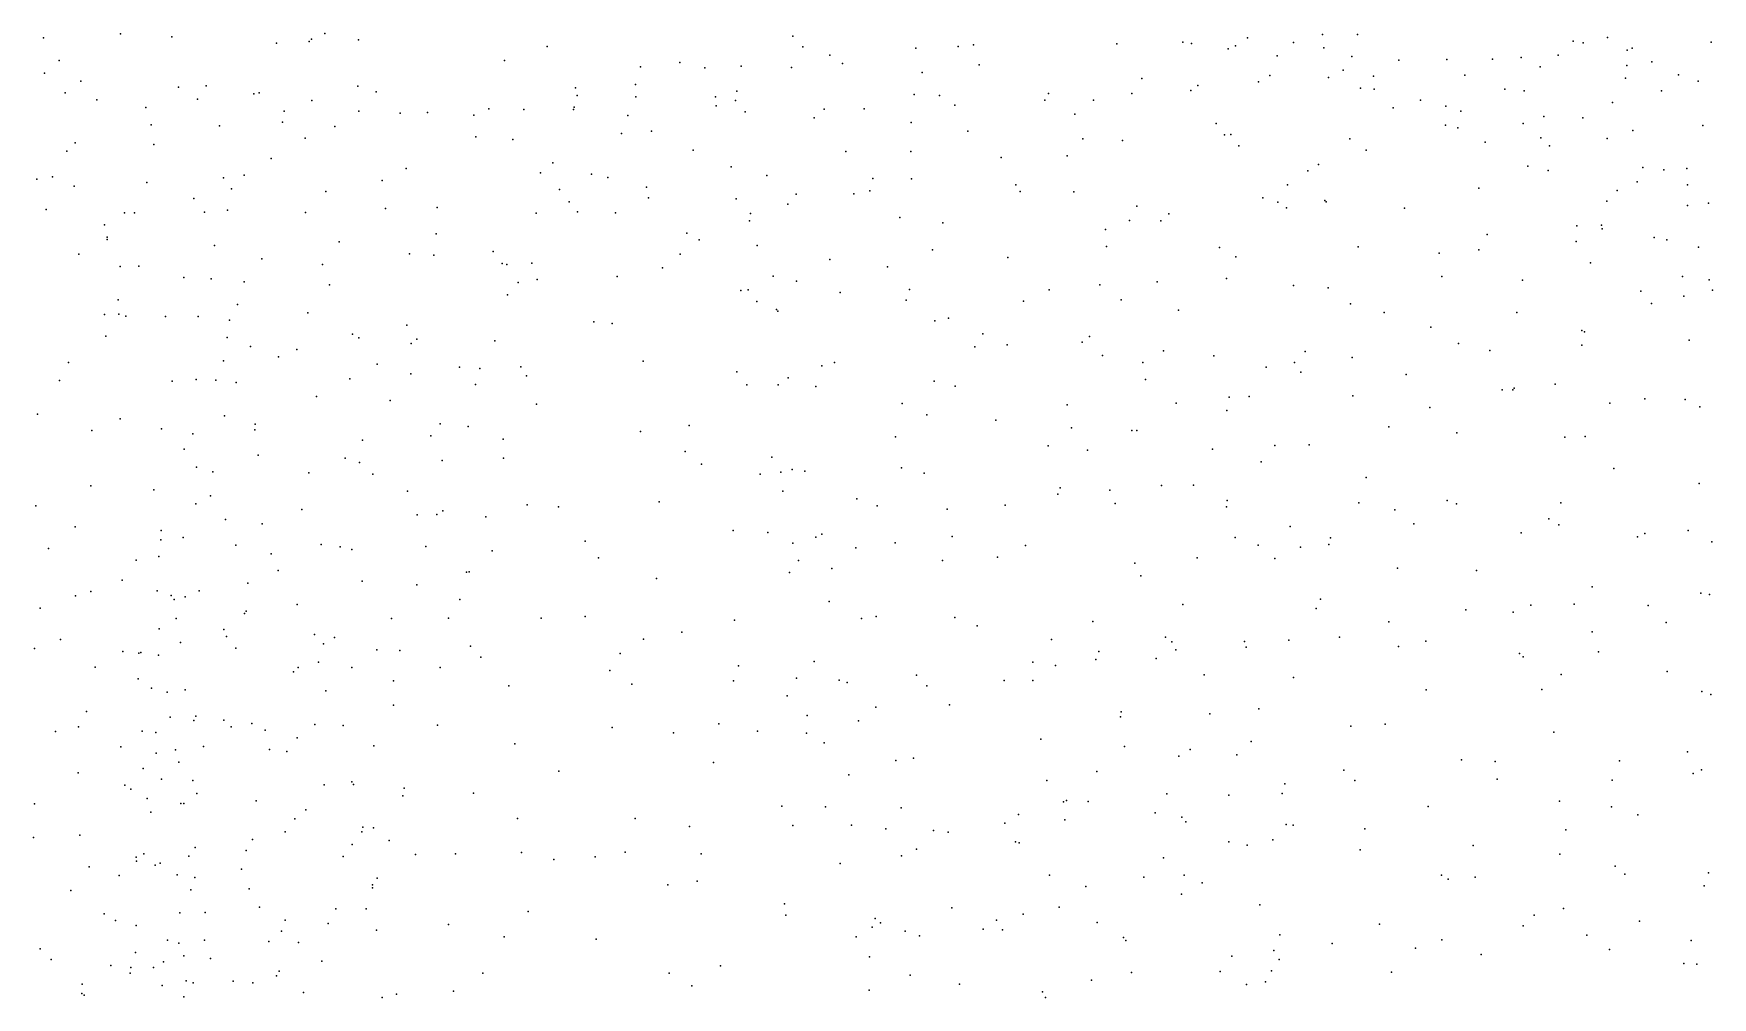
# Model space of a CAD drawing. Header units: metres. Extents: x -23.9 to 23.9, y -27.4 to 27.4.
# Drawn here: x -0.01 to 5.95, y 3.41 to 6.83 of the extents above; entities that cross this region are included whole.
import ezdxf

# ---------------------------------------------------------------- set-up
doc = ezdxf.new("R2010")
doc.units = ezdxf.units.M

msp = doc.modelspace()

# ---------------------------------------------------------------- linework, layer by layer
for p in [(0.03, 6.8134, 25.4682), (0.303, 6.8275, 18.9237), (0.4845, 6.8166, 25.4259), (0.8563, 6.7946, 18.9827), (0.9725, 6.8001, -27.2011), (0.9806, 6.8089, 25.3316), (1.0276, 6.8282, -0.695), (1.1469, 6.8065, 19.0898), (2.6872, 6.8194, 20.291), (3.3277, 6.7888, -12.653), (3.8358, 6.7919, 24.8545), (4.0696, 6.7972, -27.662), (4.1002, 6.7934, -10.716), (4.2988, 6.8132, 24.801), (4.4621, 6.7969, 21.2363), (4.5655, 6.8246, -0.3723), (4.6889, 6.8255, 20.0646), (5.4538, 6.8016, -1.6654), (5.4896, 6.7949, 23.0462), (5.5762, 6.8141, 24.0726), (5.9431, 6.7983, -24.4309), (0.0852, 6.7323, -26.422), (1.6652, 6.7324, 25.2123), (1.8164, 6.7826, -28.1628), (2.7224, 6.7814, -12.6937), (2.8183, 6.7513, -4.4344), (3.1238, 6.777, -9.1912), (3.2734, 6.7818, -1.4333), (4.2306, 6.7739, -11.1334), (4.2572, 6.7847, 20.7874), (4.4041, 6.7492, -26.9285), (4.5703, 6.7771, 20.326), (4.6697, 6.7469, 21.3776), (4.8354, 6.7341, 21.627), (5.0063, 6.7361, 19.9833), (5.1679, 6.737, 22.2705), (5.2696, 6.7428, 19.8434), (5.4006, 6.7517, 22.7343), (5.6453, 6.7697, 24.3092), (5.663, 6.7768, 23.7649), (5.7334, 6.7283, 23.2961), (0.0333, 6.6874, 18.9305), (2.1465, 6.7107, -28.3215), (2.2863, 6.7258, -1.6577), (2.3748, 6.7067, 19.9777), (2.5034, 6.713, -5.7727), (2.6823, 6.7073, 25.0387), (2.8627, 6.7218, -28.5535), (3.1459, 6.6907, -3.7483), (3.3473, 6.7173, 24.9949), (3.9243, 6.6687, -1.1808), (4.3781, 6.68, -11.6905), (4.5865, 6.6727, 20.6332), (4.6384, 6.6982, 21.074), (4.7457, 6.6772, -0.23), (5.0699, 6.6805, 0.2123), (5.3366, 6.7099, 24.7797), (5.6393, 6.6696, 24.5566), (5.6441, 6.7146, 0.98), (5.8276, 6.6817, 23.9779), (0.107, 6.6183, -12.0021), (0.1622, 6.659, 2.0113), (0.5087, 6.6387, 0.4774), (0.6063, 6.6423, 0.0451), (0.7755, 6.6146, 21.114), (0.7949, 6.6179, -12.187), (1.1441, 6.6421, 21.181), (1.2091, 6.6213, -1.1337), (1.9164, 6.6353, -12.5762), (1.9228, 6.6087, -1.5774), (2.1291, 6.6477, 20.8055), (2.4886, 6.6237, -6.1288), (3.1173, 6.6125, 25.1732), (3.2073, 6.6091, -28.2941), (3.5937, 6.6151, -1.3312), (3.8887, 6.6156, -10.4034), (4.0986, 6.6259, 25.1106), (4.123, 6.6439, -12.3309), (4.3379, 6.6573, -0.7972), (4.7003, 6.6347, -2.2208), (4.7484, 6.6308, 25.0756), (5.2113, 6.631, 24.9911), (5.2802, 6.6252, 21.9214), (5.767, 6.6252, 22.8423), (5.8979, 6.6594, 23.4702), (0.2195, 6.5934, 25.5703), (0.393, 6.5657, 0.9554), (0.5758, 6.5961, 25.5219), (0.8837, 6.5535, -26.8804), (0.9817, 6.5904, -0.8323), (1.1486, 6.5531, -12.3525), (1.6087, 6.5614, -1.4719), (1.7334, 6.5586, 19.3114), (1.9094, 6.5594, -27.8861), (1.9121, 6.5675, 19.5142), (2.1307, 6.6037, 25.1793), (2.4134, 6.6043, 20.4518), (2.4153, 6.5719, 25.2064), (2.4833, 6.5909, -7.1967), (2.5181, 6.551, -28.2595), (2.7978, 6.5603, 25.2441), (2.9406, 6.5617, -1.7419), (3.2621, 6.5738, -9.4291), (3.5809, 6.5919, -27.9915), (3.7528, 6.5923, 25.1791), (4.8157, 6.5649, 20.7398), (4.9131, 6.5917, 21.0587), (5.0029, 6.5705, 20.4452), (5.0556, 6.5532, 25.1876), (5.5941, 6.5843, 22.31), (0.4113, 6.505, 18.8802), (0.6539, 6.5014, -0.2494), (0.8779, 6.5146, 19.0068), (1.0629, 6.499, 25.5018), (1.2952, 6.5462, -27.2581), (1.3912, 6.5485, 21.1711), (1.5557, 6.5392, -27.5304), (2.1022, 6.5372, -1.7413), (2.7629, 6.5293, -8.3517), (3.1068, 6.5132, -12.8665), (3.6872, 6.5427, -3.1234), (4.188, 6.5093, -1.0841), (5.002, 6.5028, -25.859), (5.0449, 6.4944, 20.8195), (5.2765, 6.5096, -25.4265), (5.3497, 6.5346, 21.5978), (5.489, 6.5297, 20.0545), (5.9138, 6.5017, -1.3953), (0.1423, 6.441, -26.2181), (0.4217, 6.4352, 21.2109), (0.9581, 6.4569, 21.0615), (1.5628, 6.4623, 25.4065), (1.6937, 6.4528, 21.0543), (2.0795, 6.4734, 19.9432), (2.1856, 6.4823, 20.6207), (3.3073, 6.4822, 25.3307), (3.716, 6.4553, -10.1601), (3.8561, 6.4491, -1.3118), (4.2174, 6.4689, 25.3582), (4.24, 6.4703, -2.5708), (4.2688, 6.43, -27.1275), (4.6619, 6.4555, 25.3611), (5.142, 6.4433, 0.1455), (5.3401, 6.4579, 0.4245), (5.3703, 6.4305, 20.4522), (5.5753, 6.4562, 0.7314), (5.6654, 6.484, -24.7989), (0.1125, 6.4117, 21.1305), (0.8368, 6.3847, -0.8064), (2.3338, 6.4142, -1.8662), (2.8755, 6.4098, -8.7093), (3.106, 6.4103, -4.077), (3.4258, 6.389, -12.8646), (3.6599, 6.3944, 25.4101), (4.7206, 6.4147, -0.4461), (0.0067, 6.3124, 1.9904), (0.0623, 6.3207, 18.9068), (0.6676, 6.3166, 18.9222), (0.7411, 6.3257, 21.1577), (1.3158, 6.3492, -1.5385), (1.7922, 6.3344, 19.4332), (1.8358, 6.3696, 25.3979), (1.9726, 6.3297, 20.6895), (2.0315, 6.3183, -12.7503), (2.4679, 6.3558, 25.3357), (2.5946, 6.3253, -1.9165), (2.9706, 6.3139, -4.4475), (3.108, 6.3135, -9.1816), (4.5128, 6.3413, -0.7791), (4.5512, 6.3644, -2.3715), (5.294, 6.3581, 20.7709), (5.3659, 6.3422, -1.8058), (5.7007, 6.3533, 24.9834), (5.776, 6.3454, 22.0964), (5.8569, 6.35, 0.9915), (0.1383, 6.2868, -12.1476), (0.3963, 6.3005, 0.7955), (0.696, 6.2776, -26.4553), (1.0316, 6.2678, -26.7432), (1.2309, 6.3068, 19.1649), (1.8591, 6.2752, 19.7411), (2.1681, 6.2836, -1.9942), (2.6989, 6.2582, 25.411), (2.9032, 6.2603, -12.9363), (2.9605, 6.2709, -27.9911), (3.478, 6.2913, -3.4523), (3.4928, 6.2677, -9.8247), (3.6832, 6.2672, -1.5135), (4.4414, 6.2918, -11.613), (5.1194, 6.2794, 25.5426), (5.6101, 6.2712, 21.4692), (5.6806, 6.3021, 21.7346), (5.8601, 6.2915, 19.9508), (0.0389, 6.2038, 25.755), (0.3166, 6.1923, 1.0986), (0.352, 6.193, 18.8363), (0.5626, 6.243, 25.6979), (0.6003, 6.1946, -0.1895), (0.6827, 6.2017, -0.5526), (0.9592, 6.1933, -1.138), (1.2422, 6.2073, -12.5788), (1.4263, 6.212, 25.5925), (1.8936, 6.2315, -27.4301), (1.9233, 6.1957, 20.03), (2.0586, 6.1921, 20.3267), (2.1752, 6.2456, 25.3927), (2.4867, 6.2423, -6.6676), (2.6695, 6.2234, -5.4112), (3.9065, 6.2161, 25.5334), (4.3533, 6.2454, -12.3404), (4.4071, 6.2299, -0.9998), (4.438, 6.21, -12.0017), (4.5739, 6.2363, 25.5758), (4.5781, 6.2317, -26.5538), (4.8557, 6.2089, -2.1853), (5.5736, 6.2334, 25.2537), (5.8601, 6.2187, -24.6754), (5.9342, 6.2264, 22.2815), (0.2467, 6.1501, 21.2219), (1.7772, 6.1909, 20.7548), (2.5331, 6.1637, -6.0263), (2.5365, 6.1905, -7.6389), (3.0662, 6.1758, 25.4885), (3.2195, 6.1566, -27.7455), (3.7961, 6.1333, -27.428), (3.8809, 6.1654, -12.772), (3.9921, 6.1644, -1.4046), (4.0202, 6.1891, -10.615), (5.4669, 6.1469, 20.6135), (5.5544, 6.1485, 21.046), (5.5575, 6.1363, -25.0121), (0.2553, 6.1061, 1.3302), (0.2559, 6.0977, -26.0329), (0.6365, 6.0769, 21.2263), (1.0787, 6.0899, 19.119), (1.4222, 6.1184, -26.9603), (2.311, 6.1209, -12.8851), (2.3545, 6.0968, -2.0915), (2.5602, 6.0767, 25.5048), (3.799, 6.0727, -3.2096), (5.1497, 6.1159, -0.0712), (5.4647, 6.091, 25.4454), (5.7417, 6.1055, 20.3068), (5.7859, 6.0963, 0.7701), (0.1557, 6.0455, 1.5621), (0.8044, 6.0293, 25.7694), (1.3272, 6.0471, 19.2217), (1.4141, 6.0418, 20.9577), (1.6241, 6.0555, -12.7538), (1.7621, 6.0137, 19.7769), (2.2879, 6.0464, 25.5002), (2.8182, 6.0275, -8.6277), (3.1818, 6.061, -4.2331), (3.4499, 6.0338, -27.5394), (4.1997, 6.0695, 25.642), (4.2583, 6.0367, -11.1072), (4.6913, 6.0723, -0.7234), (4.9787, 6.0493, 25.6501), (5.1193, 6.061, -25.6446), (5.5161, 6.0147, 0.356), (5.8981, 6.0706, 25.2188), (0.3017, 6.0026, 25.8476), (0.368, 6.003, 0.7618), (0.5275, 5.9632, 0.0151), (0.625, 5.9584, -0.431), (1.019, 6.0095, 21.0753), (1.6561, 6.0128, 25.6587), (1.673, 6.0089, 19.4828), (1.7801, 5.956, 20.3553), (2.0643, 5.9662, 25.5948), (2.2246, 5.9974, -27.4253), (2.6177, 5.9677, -2.1589), (3.0232, 6.0006, -9.0516), (4.2249, 5.9593, -12.6501), (4.9884, 5.9671, -0.3932), (5.8414, 5.9664, 21.4554), (5.937, 5.9544, 21.6994), (0.741, 5.9473, -0.9607), (1.044, 5.9367, -1.4958), (1.6757, 5.9018, -2.2765), (1.7127, 5.9451, -27.0591), (2.5025, 5.9174, -6.8472), (2.5292, 5.919, -6.4154), (2.7002, 5.9496, -27.572), (2.8554, 5.9102, -5.0938), (3.1013, 5.9202, 25.6393), (3.5955, 5.9199, -1.8164), (3.7755, 5.9374, -10.2716), (3.9796, 5.9481, -1.5342), (4.462, 5.9346, 25.7431), (4.585, 5.9265, -0.9689), (5.2741, 5.9533, 25.5797), (5.6937, 5.9146, 0.5276), (5.8468, 5.8972, -1.5432), (5.948, 5.9188, 20.1219), (0.295, 5.8844, -12.4425), (0.7174, 5.867, -12.5841), (0.9671, 5.8384, 19.0816), (2.5596, 5.8781, -13.0238), (2.6295, 5.8502, -8.0067), (2.6342, 5.8435, 25.6458), (3.0895, 5.8832, -4.5787), (3.5047, 5.8791, -9.8589), (3.851, 5.8838, -12.9636), (4.0551, 5.8474, 25.7603), (4.6645, 5.8703, -2.3772), (4.7838, 5.8393, -0.7595), (5.2545, 5.8391, -0.1209), (5.7314, 5.871, 25.3952), (0.2467, 5.8316, 1.219), (0.2968, 5.833, 18.691), (0.3223, 5.8256, 21.2488), (0.4622, 5.8243, 0.2359), (0.5788, 5.8243, 25.9021), (0.6891, 5.8115, 18.9282), (1.3179, 5.7947, -12.7847), (1.9811, 5.8062, -12.9495), (2.0464, 5.7996, -2.4327), (3.1902, 5.8095, -2.1704), (3.2388, 5.8186, -9.4178), (4.9496, 5.7876, 25.7249), (5.4845, 5.7753, 0.1471), (0.2504, 5.7547, -25.779), (0.6808, 5.7503, -0.7981), (0.7635, 5.7184, -1.2028), (1.1262, 5.7626, 25.856), (1.1479, 5.7491, -1.9749), (1.3336, 5.7287, 20.9464), (1.3532, 5.7446, -2.2716), (1.6302, 5.7386, 20.4216), (3.3322, 5.7169, -27.3854), (3.3612, 5.763, 25.7519), (3.4475, 5.7245, -2.0542), (3.713, 5.7335, 25.7986), (3.7395, 5.7543, -27.3169), (5.0478, 5.7295, -0.4774), (5.4848, 5.7227, -25.2651), (5.4949, 5.7709, -1.8114), (5.865, 5.7412, 0.6397), (0.1183, 5.6616, 18.5688), (0.6682, 5.6672, -26.0074), (0.8632, 5.6816, -1.5456), (0.9284, 5.708, -26.2263), (1.2136, 5.6563, -26.4162), (2.1569, 5.6668, 25.7593), (2.8344, 5.662, -5.3929), (3.7857, 5.6866, -3.4779), (3.9287, 5.662, -1.7691), (4.0011, 5.7032, -3.1999), (4.1797, 5.6858, -26.9027), (4.4661, 5.6612, -1.3142), (4.5037, 5.7007, -12.2138), (4.6709, 5.6799, 25.8136), (5.1585, 5.7042, -2.0589), (0.0865, 5.5983, 26.0394), (0.5716, 5.602, 18.75), (0.6415, 5.5989, 26.0044), (1.1163, 5.6044, -2.1699), (1.3329, 5.6219, 25.8965), (1.505, 5.6457, -2.5037), (1.5767, 5.6406, 19.6356), (1.7223, 5.6462, 25.8302), (1.7424, 5.6141, 20.1601), (2.4889, 5.6282, -7.4848), (2.6704, 5.6074, 25.7856), (2.7901, 5.65, -13.136), (3.9377, 5.6018, -10.5234), (4.3651, 5.6449, 25.8723), (4.4886, 5.6278, -11.888), (4.862, 5.6188, -26.0959), (0.4859, 5.595, 0.0028), (0.713, 5.5907, 21.2445), (0.9984, 5.5415, 19.0173), (1.5614, 5.5841, -26.6425), (2.5237, 5.5822, -6.9513), (2.635, 5.5825, -2.4311), (2.7687, 5.5764, -8.4763), (3.1879, 5.5957, 25.8316), (3.2625, 5.5773, -4.4984), (4.2345, 5.5383, -11.1866), (4.3056, 5.5417, -12.6956), (4.6728, 5.5438, -26.3629), (5.2027, 5.565, -25.6844), (5.24, 5.5643, 25.7204), (5.2455, 5.5708, -0.3271), (5.3899, 5.5851, -0.1233), (0.0089, 5.479, 1.4477), (1.2597, 5.527, 19.1914), (1.7784, 5.5134, -2.6816), (3.0747, 5.5159, -27.3011), (3.6598, 5.5117, -13.1562), (4.0462, 5.517, -12.9531), (4.2259, 5.4916, -3.0716), (4.9457, 5.5017, 25.8006), (5.5847, 5.5173, 0.0549), (5.7084, 5.5323, 25.5188), (5.8519, 5.5307, -24.8743), (5.9039, 5.5051, 20.6356), (0.2012, 5.421, -25.5416), (0.3016, 5.4615, 0.7674), (0.448, 5.4268, 21.2836), (0.6718, 5.4721, -1.2367), (0.779, 5.4225, 18.8104), (0.7803, 5.4426, -12.7917), (1.4369, 5.4446, -12.9748), (1.5361, 5.4347, 25.9604), (2.3198, 5.4387, -13.1388), (3.1621, 5.4767, -9.3022), (3.4069, 5.4575, 25.8699), (3.6749, 5.4299, -2.1049), (3.8889, 5.4211, -27.0808), (3.9064, 5.4205, -1.9533), (4.8003, 5.4338, -1.0584), (0.5595, 5.409, -0.4712), (1.1612, 5.3866, -26.2184), (1.403, 5.4015, 20.6076), (1.6594, 5.3893, 19.8327), (2.1468, 5.4165, -2.7192), (3.0513, 5.3984, -2.5293), (3.5927, 5.3667, -10.0241), (4.3957, 5.3679, -1.6436), (4.5183, 5.3696, -12.4261), (5.0421, 5.4121, -0.7679), (5.4247, 5.3973, -2.0031), (5.4962, 5.3993, 25.6616), (0.5283, 5.3543, -25.7215), (0.7914, 5.3337, -2.027), (1.1002, 5.3222, 26.0768), (1.1504, 5.3066, -2.7192), (1.4436, 5.3145, -2.8466), (1.6607, 5.3225, 20.1279), (2.3053, 5.3462, -27.019), (2.3631, 5.3008, 25.8641), (2.6125, 5.3259, -6.5417), (3.7315, 5.3507, -3.8154), (4.175, 5.3545, -1.8135), (4.3481, 5.3099, -26.6401), (0.5728, 5.29, -0.9726), (0.6299, 5.274, 26.1662), (0.9702, 5.2704, 18.8723), (1.1981, 5.2652, 20.9854), (2.5708, 5.2663, -7.5765), (2.645, 5.2728, -2.6847), (2.6852, 5.2825, 25.868), (2.7294, 5.2761, -8.2299), (3.0719, 5.2879, -5.1716), (3.1526, 5.2696, 25.8941), (4.7197, 5.2539, 25.86), (5.5988, 5.2862, -0.1829), (0.198, 5.2248, 0.8958), (0.4209, 5.2102, 0.0629), (0.6216, 5.1886, -1.7985), (1.3204, 5.2055, 26.1036), (2.6511, 5.2054, -27.1147), (3.6263, 5.1953, -2.3022), (3.6352, 5.2173, -4.1106), (3.8109, 5.2095, -13.1953), (3.9939, 5.2256, 25.9076), (4.108, 5.2267, -10.9433), (5.9008, 5.2322, 0.1501), (0.0025, 5.1538, -12.6919), (0.5703, 5.1604, -1.4212), (0.9458, 5.1402, -12.9639), (1.3553, 5.1217, -13.0867), (1.4252, 5.1223, -26.3), (1.4458, 5.136, 19.3826), (1.7451, 5.1572, -26.6005), (1.8565, 5.15, -13.1692), (2.2127, 5.1675, -2.9052), (2.9135, 5.178, -8.7846), (2.9859, 5.1531, -2.6989), (3.2348, 5.1411, -2.6076), (3.4405, 5.1562, -4.5197), (3.8295, 5.1617, -10.3874), (4.2251, 5.1503, -3.2884), (4.2272, 5.1727, -11.2579), (4.6938, 5.1643, -1.4958), (4.8216, 5.1391, -2.627), (5.0078, 5.1724, -26.0695), (5.0409, 5.1609, -1.0479), (5.4099, 5.1642, -0.5641), (0.1426, 5.0795, 18.218), (0.4474, 5.0659, -0.3431), (0.6752, 5.1052, -2.2266), (0.805, 5.0897, -2.4861), (1.5983, 5.1139, 19.9817), (2.4751, 5.0659, 25.9006), (4.4502, 5.0799, -11.8663), (4.8893, 5.0896, -1.3242), (5.3675, 5.1069, 25.8125), (5.4039, 5.0859, -25.6017), (5.8616, 5.0657, -25.0706), (0.0481, 5.0025, 1.1202), (0.4457, 5.0334, 26.3024), (0.5252, 5.0411, -25.5278), (0.7116, 5.0143, 21.3039), (1.0149, 5.0166, -25.8919), (1.0814, 5.008, -3.0703), (1.3862, 5.0095, 20.4074), (1.9505, 5.0281, 26.0924), (2.5981, 5.0591, -7.2073), (2.6875, 5.0207, -13.3362), (2.7685, 5.0421, -2.8378), (2.7899, 5.0535, 25.9183), (2.911, 5.004, -5.799), (3.0499, 5.0221, -9.0788), (3.2515, 5.045, -9.467), (3.5122, 5.0131, -2.5069), (4.2562, 5.0408, -12.8931), (4.3372, 5.0142, -1.9013), (4.4872, 5.0063, -12.3464), (4.5881, 5.0161, -1.7162), (4.5933, 5.0397, 25.874), (5.27, 5.0574, -0.8646), (5.6825, 5.0438, -1.9839), (5.7079, 5.0558, 25.5965), (5.9459, 5.0262, 20.58), (0.3584, 4.9603, 0.1988), (0.4386, 4.9743, 18.3675), (0.8367, 4.9828, 26.2809), (1.1231, 4.9981, 20.9947), (1.6212, 4.9935, 26.1661), (1.9974, 4.969, -26.7173), (2.707, 4.9595, -6.5367), (3.2175, 4.959, 25.9585), (3.4125, 4.9719, -27.091), (3.9003, 4.9506, 25.9211), (4.1208, 4.969, -3.5724), (4.3961, 4.9666, -26.6534), (0.3089, 4.8895, 0.5029), (0.8618, 4.9244, 18.6371), (1.1594, 4.8867, 18.8999), (1.5294, 4.9179, -3.2054), (1.5393, 4.9196, 19.7571), (2.2031, 4.8956, -13.3075), (2.6749, 4.9174, -7.9095), (2.8248, 4.9307, -8.4387), (3.9208, 4.9051, -2.2729), (4.8312, 4.9324, 25.8615), (5.1119, 4.9238, -2.4809), (0.143, 4.8342, 0.8638), (0.1973, 4.8492, 26.391), (0.4324, 4.8523, -0.1984), (0.4829, 4.835, -0.4845), (0.5318, 4.831, -0.7649), (0.5817, 4.8516, -2.5117), (0.7549, 4.8791, -2.772), (1.3543, 4.8733, 26.2626), (4.5584, 4.8227, -3.0912), (5.5211, 4.8664, -0.7497), (5.9065, 4.8435, -0.2735), (5.9373, 4.8392, 25.4312), (0.0176, 4.791, 21.5909), (0.493, 4.8212, 21.4279), (0.7423, 4.7715, 21.255), (0.7491, 4.7797, 26.3933), (0.9298, 4.803, -3.2286), (1.5058, 4.8209, 19.5343), (2.8155, 4.8136, -6.2533), (4.0703, 4.8038, -13.1434), (4.5432, 4.7895, 25.8731), (5.0741, 4.7852, -1.4214), (5.2412, 4.7762, 25.7846), (5.3041, 4.8015, -1.104), (5.4573, 4.8047, -2.2615), (5.7206, 4.8, -25.4146), (0.4399, 4.717, -1.7938), (0.5001, 4.7543, -1.2593), (0.6696, 4.7143, -25.4698), (1.2634, 4.7535, 20.5035), (1.4656, 4.7545, 20.1253), (1.7951, 4.7552, -26.4973), (1.951, 4.7611, 26.1775), (2.2932, 4.7052, 26.078), (2.4802, 4.7476, -3.1707), (2.9306, 4.7537, -3.0268), (2.983, 4.761, -8.8317), (3.2612, 4.7579, -2.8459), (3.3412, 4.7275, -13.4011), (3.7513, 4.7437, -13.3055), (4.8004, 4.7426, -26.4146), (5.5216, 4.7064, 25.684), (5.7837, 4.7393, -0.5488), (-0.0021, 4.6478, 1.1355), (0.0897, 4.6797, -25.0022), (0.5159, 4.6691, -2.6992), (0.6789, 4.6898, -2.9737), (0.7125, 4.6488, 18.4063), (0.9903, 4.6967, 26.4006), (1.0225, 4.6641, -3.4128), (1.062, 4.6865, 20.9425), (1.5446, 4.6553, -26.2413), (2.1572, 4.6801, -3.3262), (3.6043, 4.6799, -10.0685), (4.0088, 4.6873, -3.9449), (4.0309, 4.6709, 25.9062), (4.2892, 4.6726, -2.144), (4.2946, 4.6522, -3.5787), (4.4455, 4.6774, -12.1198), (4.6256, 4.688, -1.888), (4.835, 4.654, -2.9077), (4.932, 4.674, 25.8252), (0.3112, 4.6368, 0.4738), (0.3684, 4.6306, 21.5358), (0.3745, 4.6338, -25.1743), (0.4379, 4.6243, 26.4949), (1.0052, 4.5991, 18.6664), (1.2124, 4.6424, 18.965), (1.2934, 4.64, 26.3862), (1.5805, 4.6171, -3.4771), (2.0753, 4.6299, -26.6549), (2.4947, 4.5858, -26.8909), (2.7625, 4.6011, -6.7129), (3.5387, 4.5992, -4.843), (3.6186, 4.587, -2.6877), (3.7619, 4.6087, -4.4286), (3.7727, 4.6367, 25.9253), (3.9753, 4.612, -10.7588), (4.0451, 4.6422, -2.3415), (5.2641, 4.6299, -1.3463), (5.2763, 4.6176, -2.5097), (5.5443, 4.6356, -0.9754), (0.2131, 4.5817, -12.9662), (0.3657, 4.5401, 18.1097), (0.9165, 4.5644, 21.1037), (0.9334, 4.5807, -13.1704), (1.1231, 4.5799, 20.7286), (1.2706, 4.5327, -13.2886), (1.437, 4.5796, 19.5226), (2.0386, 4.5689, -13.397), (2.4768, 4.5327, -3.3437), (2.7006, 4.5425, -7.0635), (2.8515, 4.5349, -3.1669), (2.8794, 4.5268, -8.4726), (3.1255, 4.5535, 25.9735), (3.4364, 4.534, -2.8415), (3.5385, 4.5342, 25.9358), (4.1453, 4.5536, -26.9454), (4.462, 4.5441, -12.5439), (5.4117, 4.5552, -25.9258), (5.7871, 4.5662, -2.1352), (0.4124, 4.507, -2.32), (0.4689, 4.4927, -1.6434), (0.5317, 4.5009, -0.6743), (1.0308, 4.4977, -25.7375), (1.6794, 4.5146, 26.3491), (2.1156, 4.5206, 26.1978), (2.667, 4.4794, 26.0073), (3.1621, 4.5152, -3.0064), (4.9328, 4.5011, -1.7762), (5.3435, 4.5025, 25.6813), (5.9104, 4.4946, -0.6553), (5.9418, 4.484, 25.3831), (0.1826, 4.4245, 17.9064), (0.5695, 4.407, -3.2822), (1.2716, 4.4466, 20.2885), (2.7374, 4.41, -7.3914), (2.9815, 4.4396, -6.1442), (3.2429, 4.4482, -5.5509), (3.8517, 4.4226, -2.6166), (4.1661, 4.4162, -11.289), (4.3398, 4.4337, -12.9114), (0.0723, 4.353, 0.9499), (0.1545, 4.37, 21.6973), (0.3803, 4.3539, -2.5769), (0.4282, 4.3493, -3.0417), (0.479, 4.4038, -0.3442), (0.5628, 4.3924, -13.1362), (0.6692, 4.3933, 26.595), (0.6949, 4.3699, -3.5722), (0.7685, 4.3817, 18.3214), (0.8156, 4.3582, -3.8128), (0.9923, 4.3779, 20.913), (1.0921, 4.374, -3.7788), (1.427, 4.3752, -3.6978), (2.046, 4.3679, -3.6163), (2.2641, 4.3479, -26.7461), (2.4246, 4.3807, 26.1361), (2.5613, 4.354, -13.5379), (2.7355, 4.3473, -26.9885), (2.9205, 4.3907, -13.5112), (3.8492, 4.405, -27.0223), (4.6658, 4.3721, -26.6433), (4.7881, 4.379, -3.174), (5.3856, 4.3508, -1.4588), (0.3045, 4.2991, 26.6404), (0.4975, 4.2881, 18.0906), (0.5976, 4.2994, 21.3618), (0.8308, 4.2892, -25.504), (0.9294, 4.3309, 18.546), (1.2008, 4.3021, 18.9335), (1.7014, 4.3095, -3.7575), (2.7981, 4.3124, -7.9009), (3.5662, 4.3258, -10.0177), (3.8631, 4.3005, -10.5515), (4.0961, 4.2892, -4.1333), (4.3122, 4.3181, -11.6823), (0.43, 4.2762, -2.0743), (0.5098, 4.2448, -25.1093), (0.8922, 4.2819, 26.6188), (2.4056, 4.2436, -3.5007), (3.0529, 4.2504, -8.8424), (3.1146, 4.258, 25.946), (4.056, 4.266, -2.5619), (4.2621, 4.2709, -2.4079), (5.0588, 4.2524, 25.6731), (5.178, 4.2473, -1.737), (5.6183, 4.2492, -2.4763), (5.8592, 4.2809, -0.9589), (0.1533, 4.2064, 0.7685), (0.3838, 4.2217, 21.6081), (0.4484, 4.1836, -3.4639), (0.5594, 4.1796, -0.7465), (1.1235, 4.1742, 20.4695), (1.8569, 4.2128, 26.3847), (2.8852, 4.2, -3.2751), (3.5876, 4.1799, -27.107), (3.7653, 4.2114, -13.4013), (4.4315, 4.1674, 25.7912), (4.6415, 4.2158, -3.4642), (4.6797, 4.1794, 25.7382), (5.1847, 4.1836, -2.9366), (5.5927, 4.1809, -25.998), (5.8799, 4.2039, -25.679), (5.909, 4.217, -2.2633), (0.3188, 4.163, 0.3995), (0.339, 4.1492, -2.9346), (0.397, 4.1151, -2.4294), (0.5736, 4.1327, -3.7782), (1.025, 4.164, 20.6985), (1.1289, 4.1656, 26.643), (1.3036, 4.1247, 19.7477), (1.3087, 4.1519, 19.282), (1.5549, 4.1342, -26.1178), (3.6572, 4.1085, -2.8784), (4.0136, 4.1321, -10.9733), (4.2335, 4.1275, -26.9396), (4.4219, 4.1329, -12.3917), (-0.0022, 4.0972, -24.5732), (0.4103, 4.0675, 0.0864), (0.5166, 4.0974, -0.4771), (0.5278, 4.0979, -1.311), (0.784, 4.1067, 18.3279), (0.9605, 4.075, 18.5793), (2.6475, 4.0883, 26.0659), (2.8035, 4.0861, -7.1696), (3.0714, 4.0824, -27.0818), (3.487, 4.0591, -13.5581), (3.6473, 4.1037, -5.088), (3.7343, 4.1055, -10.3001), (3.9723, 4.065, 25.853), (4.0666, 4.0495, -13.3455), (4.9401, 4.0873, -2.0222), (5.4062, 4.1058, 25.5511), (5.5907, 4.0858, -1.4614), (5.6833, 4.0582, 25.4446), (0.8868, 3.9973, 20.9232), (0.9213, 4.0439, -4.2519), (1.1583, 3.9977, 18.8592), (1.1627, 4.0144, -25.7334), (1.2004, 4.0117, 20.1819), (1.7112, 4.045, 26.4875), (2.1279, 4.0446, 26.3417), (2.321, 4.0165, -3.6426), (2.6867, 4.0203, -26.9567), (2.8956, 4.021, -13.6389), (3.0169, 4.008, 25.9305), (3.186, 4.0022, -5.9779), (3.2382, 3.9962, -9.2851), (3.4389, 4.028, -9.7186), (3.6516, 4.0395, 25.8784), (4.0805, 4.0324, -4.3684), (4.4369, 4.0229, -12.7972), (4.4612, 4.0214, -2.4134), (4.7158, 4.0085, -2.2345), (5.4285, 4.0044, -1.6792), (-0.0053, 3.9776, 1.0625), (0.1582, 3.9851, 26.7642), (0.568, 3.9423, -1.0337), (0.7489, 3.9315, 21.154), (0.771, 3.9705, 26.7892), (1.124, 3.9529, -4.3884), (1.2551, 3.9663, 19.5047), (3.1257, 3.9364, -3.2369), (3.4769, 3.9618, -5.4272), (3.4896, 3.9583, -3.0263), (4.233, 3.9613, 25.7763), (4.2978, 3.9504, -11.7362), (4.3896, 3.9686, -3.9775), (4.6984, 3.9338, -26.8308), (5.1, 3.9484, -26.5133), (0.1918, 3.8729, -13.2244), (0.3582, 3.907, 17.8088), (0.3597, 3.8928, -2.8496), (0.3858, 3.919, 21.5817), (0.4253, 3.8795, -3.9646), (0.4432, 3.8864, -2.1335), (0.5452, 3.9108, -4.2608), (1.0927, 3.9099, 26.7431), (1.3494, 3.9173, -13.5515), (1.4909, 3.9193, 26.6028), (1.7249, 3.9241, -4.045), (1.8394, 3.8987, -26.3587), (1.9866, 3.9089, -3.8495), (2.0921, 3.9254, -26.6381), (2.3616, 3.9196, -13.6902), (2.855, 3.8845, -7.5721), (3.0729, 3.9118, -8.7763), (4.0013, 3.9056, -2.7534), (5.4067, 3.9182, -26.2959), (5.603, 3.8758, -2.8494), (0.2984, 3.8427, -3.3989), (0.5035, 3.8446, -1.6321), (0.5667, 3.8357, 26.8574), (0.732, 3.8648, -13.3853), (1.2132, 3.8327, 19.1437), (2.3482, 3.8225, 26.2546), (3.5967, 3.8437, -27.1463), (3.9323, 3.837, -4.814), (4.0742, 3.8434, -27.0351), (4.1383, 3.8163, -11.3567), (4.9874, 3.8433, -2.1357), (5.0104, 3.8292, 25.5605), (5.1064, 3.8369, -3.3114), (5.6376, 3.8477, -1.5962), (5.9343, 3.8524, 20.3354), (0.1265, 3.7896, 21.8721), (0.5521, 3.7911, -1.2378), (0.7592, 3.795, 18.2787), (1.1964, 3.7984, -4.6053), (1.1965, 3.8092, 19.9006), (2.2439, 3.809, -3.7737), (3.7263, 3.8037, -2.9506), (4.0653, 3.7764, 25.7605), (5.9184, 3.8062, -2.6756), (0.2445, 3.7071, 26.8905), (0.5133, 3.7105, -0.3525), (0.6026, 3.7117, 21.2904), (0.7956, 3.7297, 20.9837), (1.0661, 3.7245, 20.3378), (1.174, 3.7243, 19.4896), (1.7483, 3.7151, -13.7152), (2.6572, 3.7415, -3.5013), (2.6617, 3.7017, -13.8068), (3.2508, 3.7273, -27.1262), (3.5043, 3.7057, 25.859), (3.6319, 3.7302, -10.073), (4.3425, 3.7385, -4.2207), (5.3161, 3.7023, 25.4537), (5.4194, 3.7259, -3.1255), (0.2854, 3.6828, -3.5822), (0.3586, 3.6652, -4.2275), (0.8742, 3.6455, -4.8607), (0.8863, 3.6836, 26.8855), (1.0392, 3.6725, -25.4316), (1.2102, 3.6481, -4.8581), (1.4659, 3.6686, -4.4999), (2.9682, 3.6587, -6.9628), (2.9794, 3.6902, -8.4546), (2.9984, 3.6749, -13.8082), (3.0857, 3.6449, -6.4614), (3.3623, 3.6527, -9.4841), (3.4093, 3.6846, -13.7364), (3.4305, 3.6498, -3.1713), (3.7662, 3.676, -5.1806), (4.4135, 3.6326, -2.6141), (4.7677, 3.67, -2.3846), (5.2765, 3.6636, -2.0329), (5.6897, 3.6808, -26.2222), (0.0178, 3.5822, 0.9345), (0.4692, 3.6134, -2.0298), (0.5095, 3.6023, -4.7238), (0.6004, 3.6131, -0.828), (0.8292, 3.6084, -25.1127), (0.9338, 3.6049, 20.5865), (1.6634, 3.6253, -4.3139), (1.9891, 3.6164, -3.9818), (2.9116, 3.6249, 25.986), (3.1363, 3.6282, 25.8835), (3.8599, 3.6224, -10.6111), (3.8677, 3.6124, -27.1568), (4.3925, 3.5771, -13.0872), (4.5995, 3.6012, 25.5875), (4.8955, 3.5844, -3.743), (4.9882, 3.6145, -2.2736), (5.5027, 3.6314, -1.8866), (5.5835, 3.5795, 25.3568), (5.8726, 3.6118, 25.2329), (0.0571, 3.5447, 22.0526), (0.2692, 3.5228, -3.7923), (0.3394, 3.5168, 0.2646), (0.3557, 3.5693, -3.0269), (0.4198, 3.5164, -2.4985), (0.455, 3.5359, -0.1167), (0.5274, 3.5576, -1.5539), (0.6222, 3.5479, -4.9446), (1.0164, 3.5386, 18.649), (2.4309, 3.5216, -3.727), (2.9591, 3.5539, -7.9658), (4.244, 3.5561, -11.5894), (4.4122, 3.5446, -12.1867), (5.1284, 3.5623, -26.7254), (5.8467, 3.5306, 20.1894), (5.8933, 3.5277, 19.9323), (0.1671, 3.4575, 0.6515), (0.3369, 3.4957, -4.5574), (0.536, 3.4695, -0.4178), (0.5608, 3.4619, -1.3083), (0.7029, 3.4674, 18.2215), (0.7719, 3.462, 26.9324), (0.8562, 3.4865, 18.4323), (0.8655, 3.5031, -13.5662), (1.5883, 3.4959, -26.0082), (2.2484, 3.496, 26.3471), (3.1031, 3.489, -3.2962), (3.2778, 3.4573, -6.1369), (3.7465, 3.471, -10.2764), (3.8879, 3.4983, 25.7196), (4.2024, 3.5024, -13.4112), (4.2956, 3.4562, -2.7567), (4.3637, 3.4653, 25.6015), (4.3847, 3.5047, -27.0242), (4.8094, 3.5002, 25.5101), (0.1662, 3.4235, 17.7572), (0.1744, 3.4186, -13.3576), (0.4507, 3.4523, -2.2607), (0.5273, 3.412, 21.3192), (0.9523, 3.4271, 20.3153), (1.2312, 3.4102, -5.2718), (1.282, 3.4216, -25.6), (1.484, 3.4323, -4.7677), (2.3295, 3.4516, -13.9064), (2.9572, 3.4364, -27.052), (3.572, 3.4298, -5.6202), (3.5828, 3.4101, -9.9078)]:
    msp.add_point(p)

doc.saveas('drawing.dxf')
